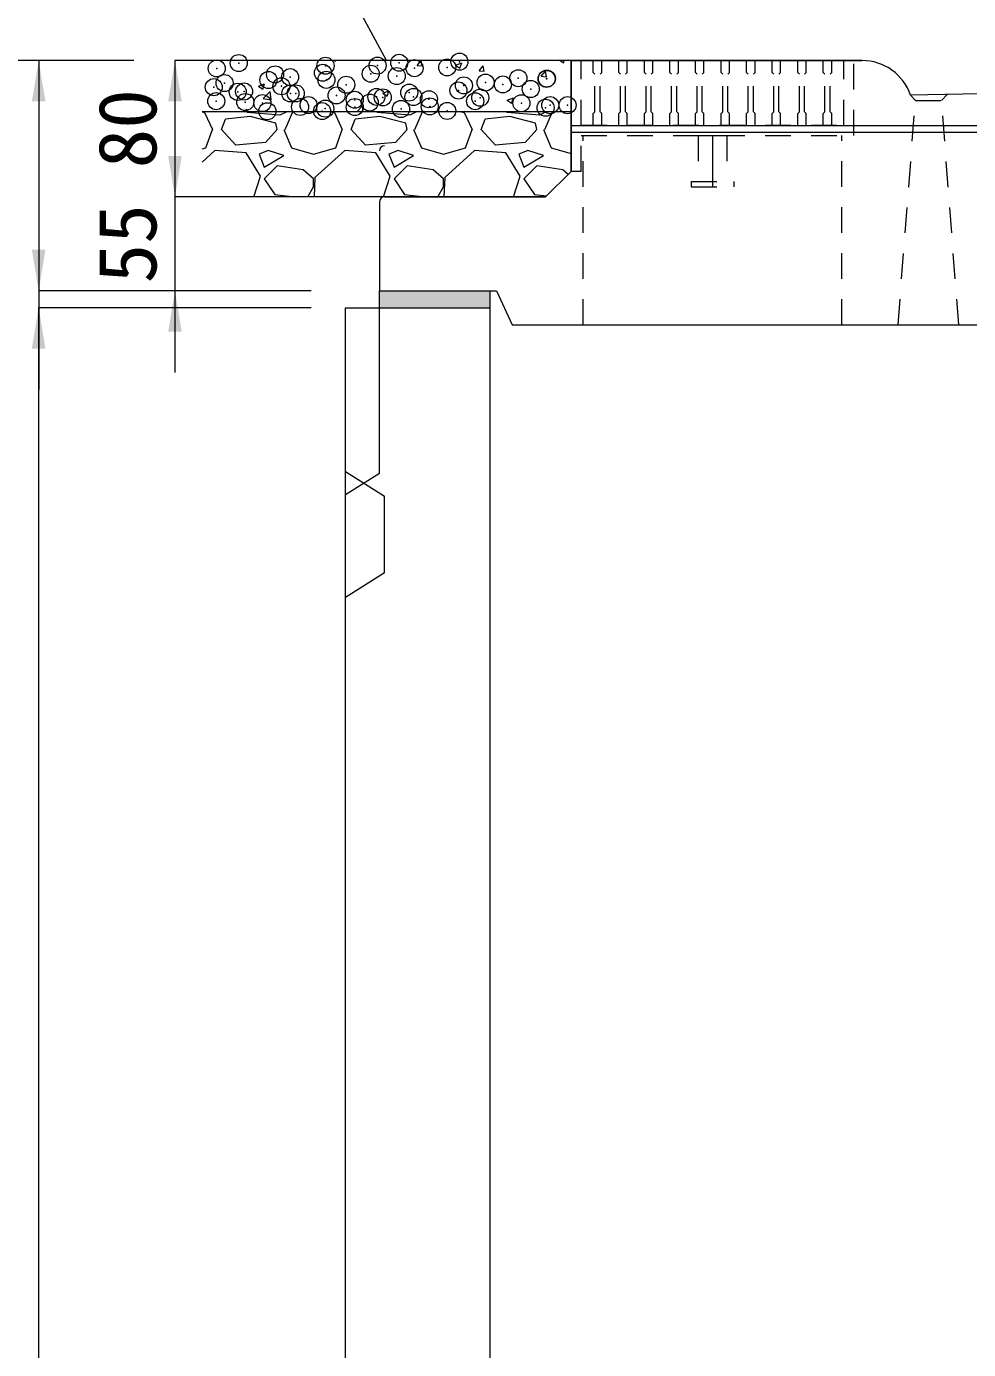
# Model space of a CAD drawing. Units: millimetres at full size, sheet at 1:20. Extents: x 0 to 8400, y 0 to 13400.
# Drawn here: x 1053 to 1606, y 3176 to 3952 of the extents above; entities that cross this region are included whole.
import ezdxf
from ezdxf.enums import TextEntityAlignment as Align

# ---------------------------------------------------------------- set-up
doc = ezdxf.new("R2010")
doc.units = ezdxf.units.MM
doc.header["$LTSCALE"] = 20
doc.header["$PDMODE"] = 32
doc.header["$PDSIZE"] = 10
doc.linetypes.add('USER1', pattern=[1.35, 0.75, -0.6])
for name, color, linetype, lineweight in [('ハッチング', 7, 'Continuous', 5), ('ハッチング_舗装', 7, 'Continuous', 5), ('基礎', 3, 'Continuous', 20), ('寸法線', 7, 'Continuous', 13), ('引出線', 4, 'Continuous', 9), ('本体', 2, 'Continuous', 20), ('補助線', 8, 'Continuous', 13), ('ｲﾝｻｰﾄ', 3, 'USER1', 9), ('ｸﾞﾚｰﾁﾝｸﾞ', 7, 'USER1', 9)]:
    doc.layers.add(name, color=color, linetype=linetype, lineweight=lineweight)
doc.layers.add('ハッチング_モルタル', color=30, linetype='Continuous')
doc.styles.add('ＭＳ ゴシック', font='')
doc.styles.get('ＭＳ ゴシック').set_extended_font_data('MS Gothic')

# ---------------------------------------------------------------- blocks, each defined once
blk = doc.blocks.new('filled_arrow')
at = {"color": 0, "linetype": 'Continuous', "lineweight": -2}
blk.add_solid([(7.5, 1.25), (0, 0), (7.5, -1.25)], dxfattribs=at)

msp = doc.modelspace()

# ---------------------------------------------------------------- hatches: boundary and pattern name
at = {"layer": 'ハッチング_モルタル'}
msp.add_hatch(color=256, dxfattribs=at).paths.add_polyline_path([(1325, 3787.07), (1325, 3797.07), (1260, 3797.07), (1260, 3787.07)])

# ---------------------------------------------------------------- linework, layer by layer
at = {"layer": 'ハッチング'}
for p, q in [((1155.89, 3902.06), (1157.38, 3901.5)), ((1157.38, 3901.5), (1161.95, 3891.59)), ((1167.29, 3891.59), (1169.57, 3897.69)), ((1184.05, 3899.21), (1169.57, 3897.69)), ((1182.53, 3901.5), (1182.2, 3902.07)), ((1201.58, 3899.98), (1182.53, 3901.5)), ((1199.29, 3895.4), (1184.05, 3899.21)), ((1205.56, 3902.07), (1201.58, 3899.98)), ((1204.62, 3891.59), (1209.11, 3902.07)), ((1232.07, 3902.07), (1233.58, 3901.5)), ((1233.58, 3901.5), (1238.15, 3891.59)), ((1243.49, 3891.59), (1245.77, 3897.69)), ((1260.25, 3899.21), (1245.77, 3897.69)), ((1258.73, 3901.5), (1258.4, 3902.07)), ((1277.78, 3899.98), (1258.73, 3901.5)), ((1275.49, 3895.4), (1260.25, 3899.21)), ((1281.76, 3902.07), (1277.78, 3899.98)), ((1280.82, 3891.59), (1285.31, 3902.07)), ((1308.27, 3902.07), (1309.78, 3901.5)), ((1309.78, 3901.5), (1314.35, 3891.59)), ((1319.69, 3891.59), (1321.97, 3897.69)), ((1336.45, 3899.21), (1321.97, 3897.69)), ((1334.93, 3901.5), (1334.6, 3902.07)), ((1353.98, 3899.98), (1334.93, 3901.5)), ((1351.69, 3895.4), (1336.45, 3899.21)), ((1357.96, 3902.07), (1353.98, 3899.98)), ((1357.02, 3891.59), (1361.51, 3902.07)), ((1158.14, 3880.93), (1161.95, 3891.59)), ((1175.67, 3882.45), (1167.29, 3891.59)), ((1200.05, 3891.59), (1193.19, 3883.97)), ((1200.05, 3891.59), (1199.29, 3895.4)), ((1203.86, 3891.59), (1208.43, 3880.93)), ((1234.34, 3880.93), (1238.15, 3891.59)), ((1251.87, 3882.45), (1243.49, 3891.59)), ((1276.25, 3891.59), (1269.39, 3883.97)), ((1276.25, 3891.59), (1275.49, 3895.4)), ((1280.06, 3891.59), (1284.63, 3880.93)), ((1310.54, 3880.93), (1314.35, 3891.59)), ((1328.07, 3882.45), (1319.69, 3891.59)), ((1352.45, 3891.59), (1345.59, 3883.97)), ((1352.45, 3891.59), (1351.69, 3895.4)), ((1356.26, 3891.59), (1360.83, 3880.93)), ((1155.89, 3880.26), (1158.14, 3880.93)), ((1193.19, 3883.97), (1175.67, 3882.45)), ((1208.43, 3880.93), (1221.39, 3877.12)), ((1221.39, 3877.12), (1234.34, 3880.93)), ((1269.39, 3883.97), (1251.87, 3882.45)), ((1284.63, 3880.93), (1297.59, 3877.12)), ((1297.59, 3877.12), (1310.54, 3880.93)), ((1345.59, 3883.97), (1328.07, 3882.45)), ((1360.83, 3880.93), (1372.5, 3877.5)), ((1163.48, 3879.4), (1155.89, 3872.47)), ((1181.76, 3877.88), (1163.48, 3879.4)), ((1190.15, 3864.16), (1181.76, 3877.88)), ((1194.72, 3879.4), (1189.38, 3877.12)), ((1189.38, 3877.12), (1192.43, 3869.5)), ((1192.43, 3869.5), (1203.86, 3876.35)), ((1203.86, 3876.35), (1194.72, 3879.4)), ((1239.68, 3879.4), (1222.15, 3863.4)), ((1257.96, 3877.88), (1239.68, 3879.4)), ((1266.35, 3864.16), (1257.96, 3877.88)), ((1270.92, 3879.4), (1265.58, 3877.12)), ((1265.58, 3877.12), (1268.63, 3869.5)), ((1268.63, 3869.5), (1280.06, 3876.35)), ((1280.06, 3876.35), (1270.92, 3879.4)), ((1315.88, 3879.4), (1298.35, 3863.4)), ((1334.16, 3877.88), (1315.88, 3879.4)), ((1342.55, 3864.16), (1334.16, 3877.88)), ((1347.12, 3879.4), (1341.78, 3877.12)), ((1341.78, 3877.12), (1344.83, 3869.5)), ((1344.83, 3869.5), (1356.26, 3876.35)), ((1356.26, 3876.35), (1347.12, 3879.4)), ((1200.05, 3870.26), (1192.43, 3862.64)), ((1215.29, 3867.97), (1200.05, 3870.26)), ((1221.39, 3862.64), (1215.29, 3867.97)), ((1276.25, 3870.26), (1268.63, 3862.64)), ((1291.49, 3867.97), (1276.25, 3870.26)), ((1297.59, 3862.64), (1291.49, 3867.97)), ((1352.45, 3870.26), (1344.83, 3862.64)), ((1367.69, 3867.97), (1352.45, 3870.26)), ((1370.74, 3865.31), (1367.69, 3867.97)), ((1186.28, 3852.07), (1190.15, 3864.16)), ((1192.43, 3862.64), (1198.53, 3853.49)), ((1218.05, 3852.07), (1221.39, 3858.07)), ((1221.39, 3858.07), (1221.39, 3862.64)), ((1222.15, 3863.4), (1221.61, 3852.07)), ((1262.48, 3852.07), (1266.35, 3864.16)), ((1268.63, 3862.64), (1274.73, 3853.49)), ((1294.25, 3852.07), (1297.59, 3858.07)), ((1297.59, 3858.07), (1297.59, 3862.64)), ((1298.35, 3863.4), (1297.81, 3852.07)), ((1338.68, 3852.07), (1342.55, 3864.16)), ((1344.83, 3862.64), (1350.93, 3853.49)), ((1198.53, 3853.49), (1210.44, 3852.07)), ((1274.73, 3853.49), (1286.64, 3852.07)), ((1350.93, 3853.49), (1358.07, 3852.64))]:
    msp.add_line(p, q, dxfattribs=at)
at = {"layer": 'ハッチング_舗装'}
for p, q in [((1233.64, 3932.07), (1234.25, 3931.65)), ((1234.25, 3931.65), (1234.39, 3932.07)), ((1282.1, 3929.25), (1284.46, 3932.07)), ((1282.1, 3929.24), (1285.13, 3928.98)), ((1285.1, 3928.97), (1284.53, 3932.07)), ((1304.73, 3929.29), (1307.26, 3927.58)), ((1304.75, 3929.33), (1308.31, 3930.7)), ((1307.26, 3927.58), (1308.29, 3930.65)), ((1318.53, 3926.06), (1320.98, 3928.98)), ((1321.54, 3925.78), (1320.95, 3928.97)), ((1366.12, 3932.07), (1368.01, 3930.79)), ((1368.01, 3930.79), (1368.44, 3932.07)), ((1318.53, 3926.06), (1321.57, 3925.79)), ((1354.97, 3922.87), (1357.42, 3925.79)), ((1354.97, 3922.87), (1358.01, 3922.6)), ((1357.97, 3922.6), (1357.39, 3925.78)), ((1189.04, 3916.97), (1191.57, 3915.27)), ((1189.06, 3917.02), (1192.62, 3918.38)), ((1191.57, 3915.27), (1192.6, 3918.34)), ((1191.85, 3909.8), (1195.81, 3913.92)), ((1196.37, 3909.1), (1195.8, 3913.92)), ((1262.05, 3912.9), (1264.57, 3911.2)), ((1262.07, 3912.95), (1265.62, 3914.31)), ((1264.58, 3911.2), (1265.61, 3914.27)), ((1191.85, 3909.81), (1196.37, 3909.1)), ((1246.72, 3902.07), (1250.02, 3905.51)), ((1250.42, 3902.07), (1250.02, 3905.51)), ((1335.05, 3908.83), (1337.58, 3907.13)), ((1335.07, 3908.88), (1338.63, 3910.24)), ((1337.58, 3907.13), (1338.61, 3910.2)), ((1181.07, 3902.07), (1182.28, 3903.52)), ((1182.52, 3902.07), (1182.25, 3903.51))]:
    msp.add_line(p, q, dxfattribs=at)
for p in [(1177.43, 3930.62), (1271.62, 3930.78), (1306.98, 3931.41), (1164.49, 3927.44), (1198.74, 3923.97), (1207.58, 3922.35), (1226.82, 3924.88), (1228.36, 3929.05), (1254.94, 3924.35), (1258.9, 3929.1), (1270.16, 3922.98), (1280.6, 3927.6), (1299.79, 3928.07), (1162.78, 3916.45), (1169.11, 3918.88), (1194.86, 3920.67), (1202.47, 3916.96), (1228.85, 3920.77), (1240.53, 3917.9), (1306.36, 3914.5), (1309.58, 3917.5), (1322.29, 3919.17), (1332.45, 3918.07), (1341.53, 3921.7), (1348.81, 3915.38), (1358.11, 3921.33), (1358.29, 3921.47), (1164.19, 3908.24), (1176.81, 3913.71), (1180.6, 3913.91), (1181.28, 3907.73), (1191.31, 3907.09), (1207.72, 3912.77), (1210.91, 3912.81), (1234.84, 3911.62), (1245.54, 3909.07), (1254.32, 3907.44), (1258.25, 3910.74), (1261.96, 3910.48), (1277.49, 3913.27), (1279.98, 3910.69), (1289.07, 3909.33), (1316.19, 3908.19), (1319.19, 3910.29), (1343.31, 3907.04), (1194.21, 3902.31), (1213.45, 3904.84), (1218.43, 3905.94), (1226.36, 3902.42), (1228.24, 3903.86), (1245.55, 3904.8), (1272.67, 3903.65), (1289.56, 3905.2), (1299.79, 3902.51), (1357.49, 3904.42), (1360.25, 3905.89), (1370.43, 3905.89)]:
    msp.add_point(p, dxfattribs=at)
at = {"layer": '基礎'}
for p, q in [((1372.5, 3932.07), (1155.89, 3932.07)), ((1372.5, 3902.07), (1155.89, 3902.07)), ((1357.5, 3852.07), (1155.89, 3852.07))]:
    msp.add_line(p, q, dxfattribs=at)
at = {"layer": '寸法線'}
for p, q in [((1115.89, 3932.07), (980, 3932.07)), ((1060, 3932.07), (1060, 3797.07)), ((1115.89, 3932.07), (1060, 3932.07)), ((1140, 3932.07), (1140, 3852.07)), ((1224.19, 3932.07), (1140, 3932.07)), ((1140, 3900.07), (1140, 3749.07)), ((1223, 3852.07), (1140, 3852.07)), ((1223, 3852.07), (1140, 3852.07)), ((1060, 3845.07), (1060, 3739.07)), ((1220, 3797.07), (1060, 3797.07)), ((1220, 3797.07), (1060, 3797.07)), ((1220, 3797.07), (1140, 3797.07)), ((1060, 3087.07), (1060, 3787.07)), ((1200, 3787.07), (1060, 3787.07)), ((1220, 3787.07), (1060, 3787.07))]:
    msp.add_line(p, q, dxfattribs=at)
at = {"layer": '引出線'}
msp.add_lwpolyline([(1264.19, 3932.07), (1202.46, 4046.08), (927.61, 4046.08)], dxfattribs=at)
at = {"layer": '本体'}
for p, q in [((1372.5, 3932.07), (1543.09, 3932.07)), ((1372.5, 3932.07), (1372.5, 3867.07)), ((1543.35, 3932.07), (1372.5, 3932.07)), ((1372.5, 3867.07), (1372.5, 3932.07)), ((1684, 3913.95), (1571.76, 3911.7)), ((1372.5, 3867.07), (1357.5, 3852.07)), ((1263, 3852.07), (1357.5, 3852.07)), ((1260, 3849.07), (1260, 3797.07)), ((1260, 3797.07), (1325, 3797.07)), ((1260, 3797.07), (1328.81, 3797.07)), ((1260, 3797.07), (1325, 3797.07)), ((1325, 3157.59), (1325, 3797.07)), ((1328.81, 3797.07), (1338, 3777.07)), ((1240, 3787.07), (1325, 3787.07)), ((1240, 2337.07), (1240, 3787.07)), ((1338, 3777.07), (1612, 3777.07))]:
    msp.add_line(p, q, dxfattribs=at)
at = {"layer": '本体', "linetype": 'USER1', "lineweight": 9}
for p, q in [((1571.76, 3911.7), (1574.58, 3908.65)), ((1593.15, 3912.13), (1589.94, 3908.65)), ((1564.45, 3777.07), (1574.58, 3908.65)), ((1574.58, 3908.65), (1589.94, 3908.65)), ((1600.07, 3777.07), (1589.94, 3908.65)), ((1379.5, 3777.07), (1379.5, 3888.07)), ((1531.5, 3777.07), (1531.5, 3888.07))]:
    msp.add_line(p, q, dxfattribs=at)
at = {"layer": '本体', "color": 4, "lineweight": 5}
for p, q in [((1372.5, 3894.06), (1690, 3894.06)), ((1372.5, 3890.06), (1690, 3890.06))]:
    msp.add_line(p, q, dxfattribs=at)
at = {"layer": '本体', "lineweight": 9}
for p, q in [((1260, 3690.07), (1260, 3797.07)), ((1240, 3691.07), (1263, 3676.57)), ((1240, 3677.57), (1260, 3690.07)), ((1263, 3631.57), (1263, 3676.57)), ((1263, 3631.57), (1240, 3617.07))]:
    msp.add_line(p, q, dxfattribs=at)
at = {"layer": '本体'}
for centre, radius, start, end in [((1543.35, 3902.07), 30, 18.7325, 90), ((1263, 3879.07), 3, 90, 180), ((1263, 3849.07), 3, 90, 180)]:
    msp.add_arc(centre, radius, start, end, dxfattribs=at)
at = {"layer": '補助線'}
msp.add_line((1455.5, 3888.07), (1455.5, 3858.07), dxfattribs=at)
at = {"layer": 'ｲﾝｻｰﾄ'}
for p, q in [((1447, 3888.07), (1447, 3861.07)), ((1447, 3888.07), (1464, 3888.07)), ((1464, 3888.07), (1464, 3861.07)), ((1443, 3861.07), (1443, 3858.07)), ((1443, 3861.07), (1468, 3861.07)), ((1443, 3858.07), (1468, 3858.07)), ((1468, 3861.07), (1468, 3858.07))]:
    msp.add_line(p, q, dxfattribs=at)
at = {"layer": 'ｸﾞﾚｰﾁﾝｸﾞ'}
for p, q in [((1372.5, 3932.07), (1378.5, 3932.07)), ((1378.5, 3867.07), (1378.5, 3932.07)), ((1385.5, 3925.07), (1385.5, 3932.07)), ((1385.5, 3932.07), (1390.5, 3932.07)), ((1390.5, 3925.07), (1390.5, 3932.07)), ((1400.5, 3925.07), (1400.5, 3932.07)), ((1400.5, 3932.07), (1405.5, 3932.07)), ((1405.5, 3925.07), (1405.5, 3932.07)), ((1415.5, 3925.07), (1415.5, 3932.07)), ((1415.5, 3932.07), (1420.5, 3932.07)), ((1420.5, 3925.07), (1420.5, 3932.07)), ((1430.5, 3925.07), (1430.5, 3932.07)), ((1430.5, 3932.07), (1435.5, 3932.07)), ((1435.5, 3925.07), (1435.5, 3932.07)), ((1445.5, 3925.07), (1445.5, 3932.07)), ((1445.5, 3932.07), (1450.5, 3932.07)), ((1450.5, 3925.07), (1450.5, 3932.07)), ((1460.5, 3925.07), (1460.5, 3932.07)), ((1460.5, 3932.07), (1465.5, 3932.07)), ((1465.5, 3925.07), (1465.5, 3932.07)), ((1475.5, 3925.07), (1475.5, 3932.07)), ((1475.5, 3932.07), (1480.5, 3932.07)), ((1480.5, 3925.07), (1480.5, 3932.07)), ((1490.5, 3925.07), (1490.5, 3932.07)), ((1490.5, 3932.07), (1495.5, 3932.07)), ((1495.5, 3925.07), (1495.5, 3932.07)), ((1505.5, 3925.07), (1505.5, 3932.07)), ((1505.5, 3932.07), (1510.5, 3932.07)), ((1510.5, 3925.07), (1510.5, 3932.07)), ((1520.5, 3925.07), (1520.5, 3932.07)), ((1520.5, 3932.07), (1525.5, 3932.07)), ((1525.5, 3925.07), (1525.5, 3932.07)), ((1532.5, 3894.07), (1532.5, 3932.07)), ((1532.5, 3932.07), (1538.5, 3932.07)), ((1538.5, 3888.07), (1538.5, 3932.07)), ((1385.5, 3925.07), (1386.5, 3924.07)), ((1386.5, 3902.07), (1386.5, 3924.07)), ((1390.5, 3925.07), (1389.5, 3924.07)), ((1389.5, 3902.07), (1389.5, 3924.07)), ((1400.5, 3925.07), (1401.5, 3924.07)), ((1401.5, 3902.07), (1401.5, 3924.07)), ((1405.5, 3925.07), (1404.5, 3924.07)), ((1404.5, 3902.07), (1404.5, 3924.07)), ((1415.5, 3925.07), (1416.5, 3924.07)), ((1416.5, 3902.07), (1416.5, 3924.07)), ((1420.5, 3925.07), (1419.5, 3924.07)), ((1419.5, 3902.07), (1419.5, 3924.07)), ((1430.5, 3925.07), (1431.5, 3924.07)), ((1431.5, 3902.07), (1431.5, 3924.07)), ((1435.5, 3925.07), (1434.5, 3924.07)), ((1434.5, 3902.07), (1434.5, 3924.07)), ((1445.5, 3925.07), (1446.5, 3924.07)), ((1446.5, 3902.07), (1446.5, 3924.07)), ((1450.5, 3925.07), (1449.5, 3924.07)), ((1449.5, 3902.07), (1449.5, 3924.07)), ((1460.5, 3925.07), (1461.5, 3924.07)), ((1461.5, 3902.07), (1461.5, 3924.07)), ((1465.5, 3925.07), (1464.5, 3924.07)), ((1464.5, 3902.07), (1464.5, 3924.07)), ((1475.5, 3925.07), (1476.5, 3924.07)), ((1476.5, 3902.07), (1476.5, 3924.07)), ((1480.5, 3925.07), (1479.5, 3924.07)), ((1479.5, 3902.07), (1479.5, 3924.07)), ((1490.5, 3925.07), (1491.5, 3924.07)), ((1491.5, 3902.07), (1491.5, 3924.07)), ((1495.5, 3925.07), (1494.5, 3924.07)), ((1494.5, 3902.07), (1494.5, 3924.07)), ((1505.5, 3925.07), (1506.5, 3924.07)), ((1506.5, 3902.07), (1506.5, 3924.07)), ((1510.5, 3925.07), (1509.5, 3924.07)), ((1509.5, 3902.07), (1509.5, 3924.07)), ((1520.5, 3925.07), (1521.5, 3924.07)), ((1521.5, 3902.07), (1521.5, 3924.07)), ((1525.5, 3925.07), (1524.5, 3924.07)), ((1524.5, 3902.07), (1524.5, 3924.07)), ((1385.5, 3901.07), (1386.5, 3902.07)), ((1385.5, 3894.07), (1385.5, 3901.07)), ((1390.5, 3901.07), (1389.5, 3902.07)), ((1390.5, 3894.07), (1390.5, 3901.07)), ((1400.5, 3901.07), (1401.5, 3902.07)), ((1400.5, 3894.07), (1400.5, 3901.07)), ((1405.5, 3901.07), (1404.5, 3902.07)), ((1405.5, 3894.07), (1405.5, 3901.07)), ((1415.5, 3901.07), (1416.5, 3902.07)), ((1415.5, 3894.07), (1415.5, 3901.07)), ((1420.5, 3901.07), (1419.5, 3902.07)), ((1420.5, 3894.07), (1420.5, 3901.07)), ((1430.5, 3901.07), (1431.5, 3902.07)), ((1430.5, 3894.07), (1430.5, 3901.07)), ((1435.5, 3901.07), (1434.5, 3902.07)), ((1435.5, 3894.07), (1435.5, 3901.07)), ((1445.5, 3901.07), (1446.5, 3902.07)), ((1445.5, 3894.07), (1445.5, 3901.07)), ((1450.5, 3901.07), (1449.5, 3902.07)), ((1450.5, 3894.07), (1450.5, 3901.07)), ((1460.5, 3901.07), (1461.5, 3902.07)), ((1460.5, 3894.07), (1460.5, 3901.07)), ((1465.5, 3901.07), (1464.5, 3902.07)), ((1465.5, 3894.07), (1465.5, 3901.07)), ((1475.5, 3901.07), (1476.5, 3902.07)), ((1475.5, 3894.07), (1475.5, 3901.07)), ((1480.5, 3901.07), (1479.5, 3902.07)), ((1480.5, 3894.07), (1480.5, 3901.07)), ((1490.5, 3901.07), (1491.5, 3902.07)), ((1490.5, 3894.07), (1490.5, 3901.07)), ((1495.5, 3901.07), (1494.5, 3902.07)), ((1495.5, 3894.07), (1495.5, 3901.07)), ((1505.5, 3901.07), (1506.5, 3902.07)), ((1505.5, 3894.07), (1505.5, 3901.07)), ((1510.5, 3901.07), (1509.5, 3902.07)), ((1510.5, 3894.07), (1510.5, 3901.07)), ((1520.5, 3901.07), (1521.5, 3902.07)), ((1520.5, 3894.07), (1520.5, 3901.07)), ((1525.5, 3901.07), (1524.5, 3902.07)), ((1525.5, 3894.07), (1525.5, 3901.07)), ((1378.5, 3894.07), (1536.5, 3894.07)), ((1378.5, 3888.07), (1538.5, 3888.07)), ((1378.5, 3867.07), (1372.5, 3867.07))]:
    msp.add_line(p, q, dxfattribs=at)

# ---------------------------------------------------------------- block references
at = {"layer": '寸法線', "xscale": 3.2, "yscale": 3.2}
for p, rotation in [((1060, 3932.07), 270), ((1140, 3932.07), 270), ((1140, 3852.07), 90), ((1140, 3852.07), 90), ((1060, 3797.07), 90), ((1060, 3797.07), 90), ((1140, 3797.07), 270), ((1060, 3787.07), 270), ((1060, 3787.07), 270)]:
    msp.add_blockref('filled_arrow', p, dxfattribs=dict(at, rotation=rotation))
at = {"layer": '引出線', "xscale": 0.133, "yscale": 0.133, "rotation": 118.4}
msp.add_blockref('filled_arrow', (1264.19, 3932.07), dxfattribs=at)

# ---------------------------------------------------------------- texts
at = {"layer": '寸法線', "style": 'ＭＳ ゴシック'}
for s, p in [('80', (1112, 3892.07)), ('55', (1112, 3824.57))]:
    msp.add_text(s, height=34.18, rotation=90, dxfattribs=at).set_placement(p, align=Align.MIDDLE_CENTER)

doc.saveas('drawing.dxf')
